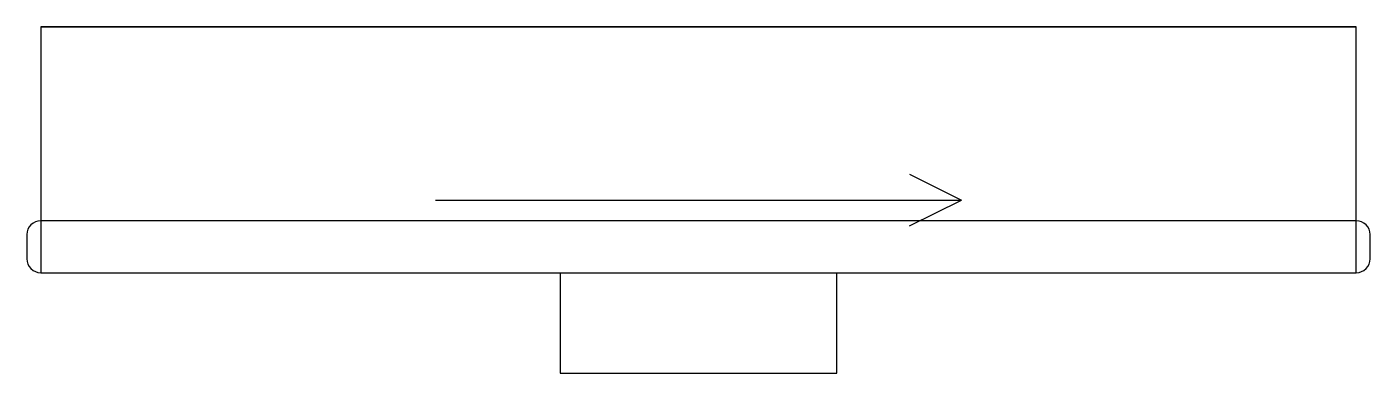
# Model space of a CAD drawing. Header units: millimetres. Extents: x -2 to 192, y 0 to 50.
import ezdxf

# ---------------------------------------------------------------- set-up
doc = ezdxf.new("R2010")
doc.units = ezdxf.units.MM
for name, color, linetype in [('A_SIDE_GROOVE_5.5', 7, 'Continuous'), ('EDGE_BANDING', 7, 'Continuous'), ('GRAIN_DIRECTION', 3, 'Continuous'), ('OUTSIDE_THROUGH', 7, 'Continuous')]:
    doc.layers.add(name, color=color, linetype=linetype)

msp = doc.modelspace()

# ---------------------------------------------------------------- linework, layer by layer
at = {"layer": 'A_SIDE_GROOVE_5.5'}
msp.add_lwpolyline([(-0.01, 14.5), (190.01, 14.5, 0.414214), (192.01, 16.5), (192.01, 20, 0.414214), (190.01, 22), (-0.01, 22, 0.414214), (-2.01, 20), (-2.01, 16.5, 0.414214)], format="xyb", close=True, dxfattribs=at)
at = {"layer": 'EDGE_BANDING'}
for p, q in [((0, 50), (190, 50)), ((75, 0), (115, 0))]:
    msp.add_line(p, q, dxfattribs=at)
at = {"layer": 'GRAIN_DIRECTION'}
for p in [(125.5, 28.75), (57, 25), (125.5, 21.25)]:
    msp.add_line(p, (133, 25), dxfattribs=at)
at = {"layer": 'OUTSIDE_THROUGH'}
msp.add_lwpolyline([(75, 14.5), (75, 0), (115, 0), (115, 14.5), (190, 14.5), (190, 50), (0, 50), (0, 14.5)], close=True, dxfattribs=at)

doc.saveas('drawing.dxf')
